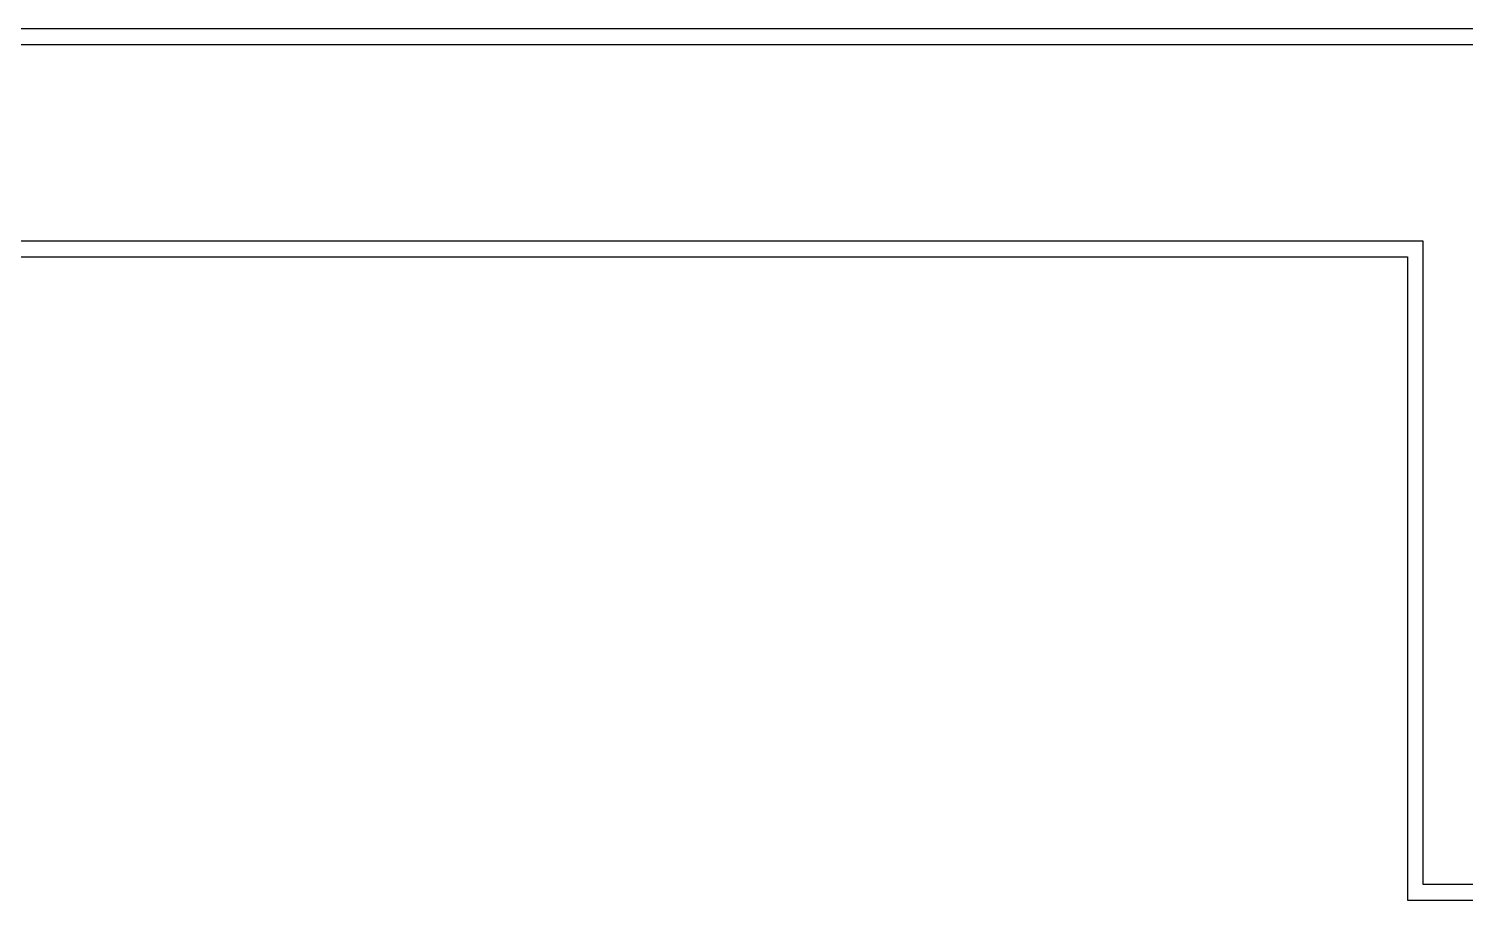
# Model space of a CAD drawing. Header units: inches. Extents: x -2562 to 2562, y -70 to 1203.
# Drawn here: x -2014 to -1466, y 169 to 501 of the extents above; entities that cross this region are included whole.
import ezdxf

# ---------------------------------------------------------------- set-up
doc = ezdxf.new("R2010")
doc.units = ezdxf.units.IN
doc.header["$LTSCALE"] = 10
doc.header["$MEASUREMENT"] = 0
doc.layers.add('A-WALL', color=5, linetype='CONTINUOUS')

msp = doc.modelspace()

# ---------------------------------------------------------------- linework, layer by layer
at = {"layer": 'A-WALL', "linetype": 'Continuous', "lineweight": -3}
for p, q in [((-1415.99, 501), (-2196.98, 501)), ((-2196.98, 495), (-1415.99, 495)), ((-1481.99, 420), (-2196.98, 420)), ((-1481.99, 174.5), (-1481.99, 420)), ((-2196.98, 414), (-1487.99, 414)), ((-1487.99, 414), (-1487.99, 168.5)), ((-1415.99, 174.5), (-1481.99, 174.5)), ((-1487.99, 168.5), (-1415.99, 168.5))]:
    msp.add_line(p, q, dxfattribs=at)

doc.saveas('drawing.dxf')
